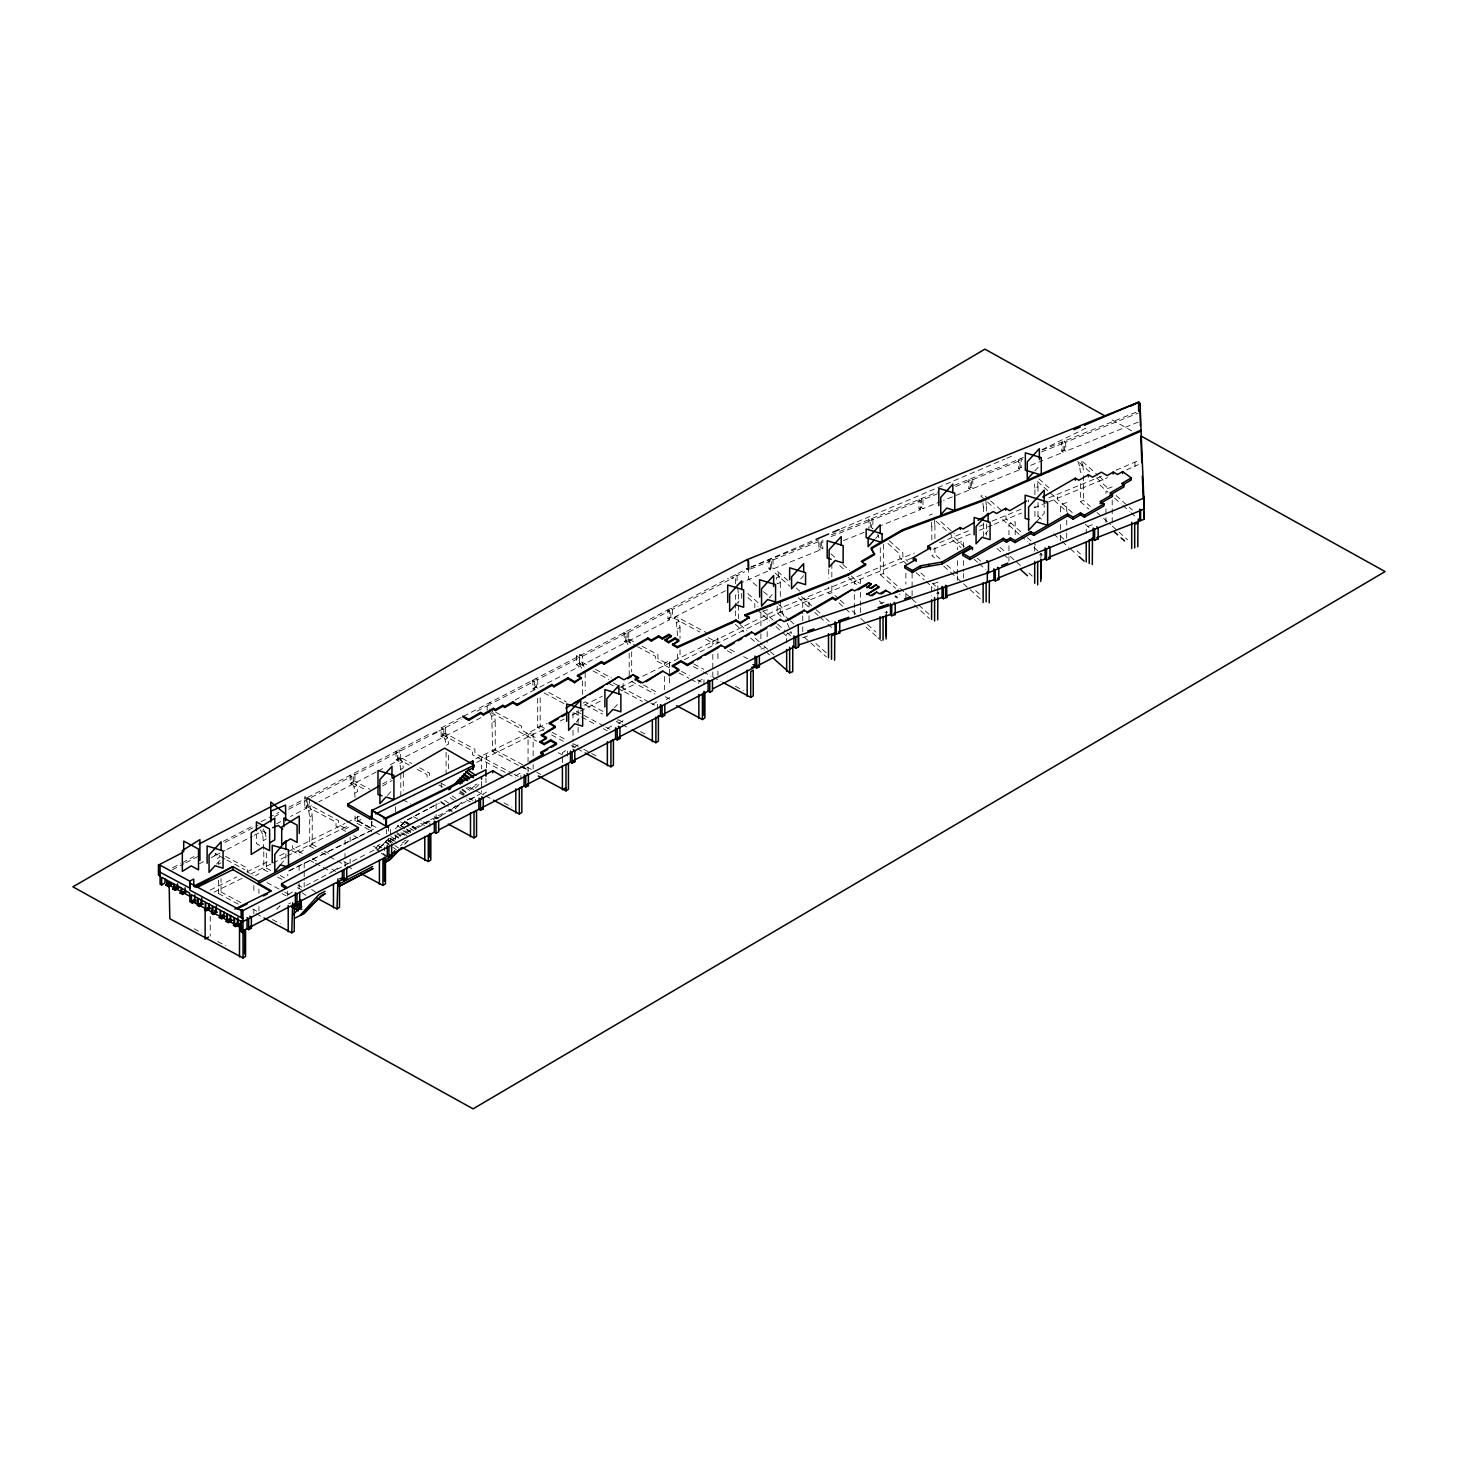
<?xml version="1.0" encoding="UTF-8"?>
<svg xmlns="http://www.w3.org/2000/svg" width="1458" height="1458" viewBox="0 0 1458 1458"><rect width="100%" height="100%" fill="white"/><g stroke="black" fill="none" stroke-linecap="round" stroke-linejoin="round"><path stroke-width="0.75" stroke-dasharray="5 3.75" d="M886.136 615.458L886.81 611.248L883.73 612.396L887.612 612.305M937.676 596.304L938.351 592.094L935.271 593.26L939.152 593.151L934.232 588.759M1040.757 558.013L1041.431 553.803L1038.351 554.951L1042.233 554.86L1029.111 543.141M280.373 864.904L285.914 858.179L285.914 853.841M216.586 864.102L221.106 859.163M387.464 795.394L391.983 790.455M576.183 722.129L579.191 718.83M614.401 707.75L617.408 704.469M735.689 604.797L741.721 598.217L741.721 591.711M769.113 597.908L772.12 594.609M800.624 578.917L803.65 575.637M875.657 538.458L878.664 535.159M1034.815 470.934L1039.354 465.995M985.116 533.938L988.141 530.639M1036.383 521.855L1044.165 513.362L1044.165 504.905M279.936 905.874L276.82 909.154L279.991 905.928M455.425 808.607L461.493 802.301L455.461 808.698M376.984 850.579L389.086 838.095M401.059 825.52L405.579 820.818L439.332 803.012M405.196 843.726L408.258 840.628M379.116 848.246L386.826 840.264M400.695 825.884L403.775 822.695M404.54 844.364L409.151 839.571M475.399 788.104L481.541 781.78M221.033 862.79L218.536 864.357L217.534 858.343L220.049 856.794L217.552 852.092M313.689 848.246L309.716 846.114L309.716 816.917L308.732 810.903L306.235 806.219L308.75 804.652L338.493 820.617L338.493 824.627L346.366 828.837M263.789 849.413L262.786 834.432L265.301 832.883L262.804 828.18M355.078 797.544L354.094 787.047L351.615 782.363L354.112 780.814L369.968 789.307M308.732 810.903L311.228 809.354L308.75 804.652M263.789 840.428L266.285 838.879M400.804 796.378L400.804 769.423L399.82 763.409L397.323 758.707L399.838 757.158L411.739 763.536M354.094 787.047L356.59 785.498L354.112 780.814M309.716 816.917L312.231 815.368L311.228 809.354M445.127 733.265L447.606 737.948L448.608 743.963L446.093 745.512L445.109 739.516L442.612 734.814L445.127 733.265L474.871 749.212L474.871 753.221L512.232 773.269M399.82 763.409L402.317 761.86L399.838 757.158M355.078 793.061L357.593 791.512L356.59 785.498M445.109 739.516L447.606 737.948M400.804 769.423L403.319 767.856L402.317 761.86M536.708 686.062L534.211 687.611L535.87 690.746M518.465 765.395L492.731 751.599L491.729 716.388L494.244 714.839L491.747 710.137M581.669 668.22L579.172 663.518L581.687 661.968L587.629 665.158M492.731 722.384L495.228 720.835L494.244 714.839M238.31 904.179L218.536 893.554L221.033 892.004L221.033 878.518M628.198 638.786L630.694 643.47L628.179 645.037L625.701 640.335L628.198 638.786L634.157 641.976M267.743 871.756L263.789 869.642L266.285 868.075L266.285 852.365M677.496 635.633L676.512 622.894L674.015 618.192L676.53 616.643L706.273 632.59M309.716 846.114L312.231 844.565L312.231 815.368M357.593 816.207L357.593 820.708L355.078 822.257L355.078 813.272M676.512 622.894L679.009 621.327L676.53 616.643M677.496 628.89L680.011 627.341L679.009 621.327M492.731 751.599L495.228 750.032L495.228 720.835M537.692 727.506L540.189 725.956L540.189 696.76L537.692 698.309L537.692 727.506L543.634 730.695M255.551 875.711L258.941 873.688M299.09 852.821L304.193 849.759M345.036 829.292L348.444 827.269M288.21 894.592L293.313 891.531M333.463 870.663L338.566 867.619M379.408 847.153L384.511 844.091L384.511 850.652M424.77 823.296L429.873 820.234L429.873 826.795M437.819 817.993L441.227 815.951M470.497 799.64L475.6 796.597L475.6 803.158M486.516 792.059L481.413 795.102L481.413 790.728M515.786 775.747L520.889 772.704L520.889 779.265M574.707 746.879L578.115 744.838M607.366 728.544L612.469 725.483M623.076 720.762L617.973 723.824L617.973 719.432M652.346 704.451L657.449 701.407L657.449 710.155M666.197 699.603L669.587 697.58M382.597 783.985L390.343 779.52M382.597 785.99L392.275 780.394M897.527 597.179L895.157 595.793L895.157 596.796L900.023 593.989M1116.081 470.205L1138.388 460.6M1126.578 469.895L1138.388 464.61M427.303 809.372L405.306 821.091L410.919 824.918M429.308 808.297L437.309 804.032M539.733 687.155L579.391 666.561L576.493 664.702L576.493 655.972L579.701 654.314L582.599 656.173L582.599 664.903L625.828 642.468L625.828 633.683L623.605 632.918L625.828 633.683M172.645 867.729L180.428 863.683M182.359 862.662L194.042 856.575M223.384 841.302L252.599 826.085M261.037 821.711L266.996 818.594M268.983 817.555L278.934 812.379M288.884 807.203L302.808 799.95M307.674 797.417L431.112 733.155M400.677 759.326L400.677 750.906L399.036 749.849L399.036 758.269L400.677 759.326L442.776 737.475L441.136 736.418L441.136 727.925L461.566 717.3M463.535 716.261L728.289 578.407M730.276 577.386L744.947 569.75M172.336 869.788L184 863.719M185.95 862.699L199.564 855.609M225.006 842.36L258.139 825.119M274.614 816.535L278.587 814.475M288.538 809.281L306.435 799.968L306.435 808.224L290.543 816.48M311.301 797.435L351.779 776.349L351.779 784.696L318.956 801.718M376.292 771.975L354.914 783.055L353.273 782.017L353.273 773.669L354.914 774.727L397.669 752.456L397.669 760.876L387.956 765.924M400.677 750.906L430.748 735.251M438.767 731.078L442.776 728.982L442.776 737.475M480.94 717.664L445.455 736.071L443.815 735.014L443.815 726.521L445.455 727.578L461.22 719.377M477.003 711.158L488.813 704.998L487.191 703.959L487.191 710.374M515.002 699.986L534.521 689.853L534.521 681.214L491.583 703.576L489.943 702.519L489.943 711.085M537.747 688.176L536.107 687.137L536.107 678.48L537.747 679.537L579.391 657.85L579.391 666.561M582.599 656.173L625.245 633.975M628.763 632.134L669.587 610.884L669.587 619.759L628.763 640.955L627.122 639.898L627.122 631.095L628.763 632.134L628.763 640.955M725.483 590.745L672.521 618.228L670.88 617.19L670.88 608.314L672.503 609.371L729.929 579.464M735.433 583.692L735.433 574.689L737.074 575.746L744.673 571.791M305.961 885.535L367.58 853.459M369.567 852.42L375.526 849.321L377.403 845.986L381.686 843.052M534.521 681.214L532.079 680.576L533.719 681.633M351.779 776.349L349.683 775.547L351.323 776.585M397.669 752.456L395.647 751.599L397.287 752.656M576.493 664.702L579.701 663.044L582.599 664.903M304.795 800.971L304.795 807.167L307.674 805.673L309.315 806.73L317.024 802.72M350.139 775.31L350.139 783.639L353.273 782.017M396.029 751.417L396.029 759.818L399.036 758.269M441.136 736.418L443.815 735.014M532.881 680.157L532.881 688.796L536.107 687.137M624.188 632.626L624.188 641.429L627.122 639.898M669.587 610.884L667.946 609.845L667.946 618.702L670.88 617.19M199.564 863.683L203.464 861.66M211.228 857.632L215.128 855.609L213.488 854.552L215.584 853.477L217.224 854.516L225.006 850.47M226.956 849.467L252.289 836.327M254.239 835.306L260.071 832.281L258.449 831.224M276.619 823.697L280.592 821.638M378.242 770.954L386.006 766.926M738.969 583.747L770.407 570.005L770.407 560.984L769.04 559.854L769.04 568.875L770.407 570.005M481.541 793.316L388.466 841.612L388.466 838.113M417.735 827.707L451.998 809.974L448.244 807.44M210.28 890.018L236.816 876.896M247.022 871.848L269.493 860.749M279.699 855.7L285.823 852.675M287.864 851.672L345.036 823.406M347.077 822.403L359.324 816.334M475.709 758.816L547.169 723.478M583.911 705.308L602.3 696.231M620.671 687.155L632.918 681.086M634.959 680.084L781.962 607.403L914.348 553.056M214.053 892.168L242.538 878.081M250.685 874.053L271.042 863.993M273.083 862.99L285.294 856.939M287.335 855.937L348.389 825.757M356.536 821.729L362.641 818.703M476.638 762.352L545.839 728.143M560.091 721.09L564.155 719.086M572.301 715.058L600.805 700.97M621.163 690.91L635.415 683.875M684.258 659.709L781.962 611.412L912.252 557.922M1042.215 449.629L1086.52 427.85M289.705 870.444L372.956 829.602L358.54 821.273M371.626 830.331L287.773 871.465L287.773 875.839M475.071 784.933L476.948 784.021M475.071 785.734L471.335 788.687M395.264 828.928L399.164 824.718L404.777 828.527M455.971 805.654L451.998 809.062M404.158 841.138L406.217 840.118M402.171 842.943L404.158 841.977M402.171 844.146L400.531 845.822M288.757 903.778L290.579 902.885M751.07 566.998L813.965 540.262M841.211 528.671L1004.708 459.161M1006.804 458.268L1013.091 455.589M939.572 542.704L971.083 529.746M979.484 526.302L983.694 524.57M992.096 521.126L1021.511 509.042M1048.831 497.834L1101.373 476.256M933.266 549.283L971.083 533.756M979.484 530.311L992.096 525.135M994.192 524.26L1021.511 513.052M1034.123 507.876L1046.735 502.7M1048.831 501.825L1107.679 477.677M750.906 567.162L818.849 539.824M831.37 534.794L837.621 532.279M839.717 531.441L937.658 492.039M954.279 485.35L1023.48 457.52M1042.105 450.03L1136.803 411.958M750.469 569.003L770.407 560.984M773.013 559.945L820.216 540.954L820.216 549.976L773.013 568.948L771.646 567.818L771.646 558.815L773.013 559.945L773.013 568.948M831.078 536.599L870.28 520.834L870.28 529.837M872.886 519.777L872.886 528.798L871.519 527.65L871.519 518.647L872.886 519.777L920.344 500.695L920.344 509.717L881.142 525.463M941.449 501.224L922.969 508.66L921.584 507.512L921.584 498.508L922.969 499.657L937.348 493.861M955.828 486.443L970.208 480.648L970.208 489.669L943.508 500.404M972.814 479.609L1019.944 460.655L1019.944 469.658L972.814 488.612L971.429 487.464L971.429 478.461L972.814 479.609L972.814 488.612M1041.541 451.98L1063.137 443.287L1063.137 452.29L1044.876 459.635M1138.188 422.127L1065.743 451.251L1064.358 450.085L1064.358 441.081L1065.743 442.23L1138.188 413.106M769.04 568.875L771.646 567.818M818.849 542.084L818.849 548.846L821.455 547.789L822.822 548.919L822.822 539.916M920.344 500.695L918.977 499.565L918.977 508.569L921.584 507.512M970.208 480.648L968.823 479.5L968.823 488.521L971.429 487.464M1019.944 460.655L1018.559 459.507L1018.559 468.51L1021.165 467.471L1022.55 468.619M1063.137 443.287L1061.752 442.138L1061.752 451.142L1064.358 450.085M843.453 540.626L864.102 532.334M1030.678 465.357L1042.853 460.455M787.903 580.576L777.715 571.481L774.635 572.648L789.908 586.262M929.256 515.184L932.336 514.036M779.556 576.493L776.476 577.641L777.205 583.783L780.303 582.617L777.715 571.481M1082.747 465.084L1083.476 471.226L1080.396 472.374L1079.649 466.25L1082.747 465.084L1080.907 460.09M737.693 587.884L738.441 594.026L735.342 595.174L735.342 608.642M931.826 539.806L931.826 526.32L934.924 525.172L934.195 519.048M983.366 511.667L983.366 507.184L986.465 506.017L985.736 499.894M1034.925 494.754L1034.925 488.029L1038.005 486.863L1037.276 480.739M777.205 606.236L777.205 612.98L780.303 611.831L788.778 619.395M838.623 598.728L831.844 592.677L828.745 593.825L828.745 587.082M880.286 547.716L880.286 574.671L883.384 573.523L910.539 597.744M940.009 558.906L934.924 554.368L931.826 555.534L936.929 560.072M1041.395 519.103L1038.005 516.077L1034.925 517.226L1034.925 505.999M1080.396 483.6L1080.396 501.57L1083.476 500.422L1090.274 506.473M763.008 611.194L767.163 609.699L767.163 622.821M1112.199 486.899L1105.966 489.141L1105.966 493.515M790.819 632.608L786.646 634.102L786.646 642.869M1092.461 524.716L1086.228 526.958L1086.228 533.519M880.049 603.557L884.222 602.063M760.912 649.138L767.163 646.896M802.775 637.747L809.026 635.506M674.015 618.192L699.804 632.025M708.242 637.656L718.065 642.923M729.875 649.247L735.78 652.419M743.635 656.647L747.571 658.743M705.745 639.205L713.6 643.434M727.378 650.815L733.265 653.968M693.862 663.973L703.758 669.277M735.415 686.262L743.343 690.509M693.334 666.579L701.262 670.826M703.23 671.901L711.139 676.148M713.126 677.205L721.036 681.451M642.085 646.222L657.941 654.733L657.941 658.743L669.751 665.067M625.701 640.335L635.615 645.657M637.602 646.714L655.444 656.3L655.444 660.292L669.204 667.673M681.542 671.409L689.415 675.619M697.288 679.847L701.207 681.943M679.045 672.958L688.887 678.225M690.837 679.282L698.71 683.51M643.561 685.06L657.412 692.477M665.322 696.724L673.25 700.97M631.15 681.305L654.915 694.044M595.557 669.422L611.431 677.934M579.172 663.518L585.132 666.707M593.06 670.972L608.934 679.483M613.399 682.982L619.304 686.153M621.272 687.21L648.792 701.972M650.76 703.029L654.697 705.143M608.934 683.492L614.82 686.645M616.789 687.702L642.358 701.426M602.974 711.431L585.168 701.863L582.653 703.43L602.446 714.037M618.812 719.924L622.766 722.038M640.572 731.588L646.514 734.777M616.297 721.473L620.27 723.605M622.238 724.662L628.179 727.852M548.609 692.441L566.469 702.009M544.126 692.933L563.954 703.558M576.293 711.285L603.831 726.048M605.799 727.105L609.736 729.219M573.796 712.834L579.701 716.006M581.669 717.063L595.429 724.444M603.302 728.672L607.221 730.768M540.189 725.956L550.085 731.26M552.072 732.317L565.923 739.753M573.851 743.999L581.76 748.246M583.747 749.303L589.67 752.492M591.656 753.549L597.598 756.738M551.543 734.941L563.426 741.302M571.336 745.567L575.29 747.681M577.277 748.738L583.218 751.927M495.72 712.269L521.49 726.102L521.49 730.094L537.237 738.532M491.237 712.762L518.993 727.651L518.993 731.661L536.69 741.156M558.323 752.747L562.259 754.861M495.228 750.032L524.916 765.96M526.903 767.017L534.813 771.264M536.799 772.339L540.754 774.453M520.433 766.452L528.361 770.699M442.612 734.814L472.374 750.779L472.374 754.77L505.798 772.704M514.2 774.326L518.137 776.421M507.767 773.761L515.64 777.989M504.012 802.884L511.94 807.131M469.859 787.466L473.814 789.58M475.782 790.637L483.71 794.883M485.678 795.959L491.619 799.13M419.667 767.801L429.581 773.123L429.581 777.114M397.323 758.707L409.224 765.104M417.17 769.35L427.085 774.672L427.085 778.681M441.373 783.456L445.31 785.552M459.088 792.933L466.943 797.161M468.911 798.219L472.848 800.333M438.876 785.005L442.813 787.12M466.414 799.768L470.351 801.882M402.791 799.677L410.7 803.923M434.448 816.662L438.421 818.795M351.615 782.363L365.484 789.799M413.361 816.589L421.216 820.799M423.184 821.856L427.121 823.97M420.688 823.424L424.624 825.52M357.593 820.708L373.43 829.201M357.064 823.314L370.915 830.75M388.739 840.3L392.694 842.432M306.235 806.219L335.996 822.166L335.996 826.176L345.819 831.443M377.822 845.713L381.759 847.827M353.693 835.671L359.597 838.842M373.357 846.223L377.294 848.319M312.231 844.565L316.186 846.679M324.095 850.925L330.037 854.115M343.888 861.55L347.842 863.665M321.598 852.493L327.54 855.664M329.508 856.739L335.449 859.91M337.436 860.985L345.346 865.232M347.332 866.289L353.273 869.478M262.294 830.805L266.249 832.919M302.389 853.422L292.548 848.137L292.548 844.146M312.212 858.689L320.086 862.917M331.877 869.241L335.814 871.355M292.019 850.743L299.874 854.971M309.716 860.238L313.652 862.352M315.621 863.409L331.349 871.848M259.688 845.348L256.389 843.581L256.389 834.905M266.285 868.075L272.227 871.264M280.136 875.511L286.078 878.7M297.961 885.061L301.915 887.193M277.64 877.06L283.581 880.249M297.432 887.685L301.387 889.799M225.48 856.356L247.295 868.057L247.295 872.066L253.2 875.219M224.969 858.981L215.055 853.659L217.534 858.343M226.938 860.038L244.798 869.606M266.96 882.6L282.688 891.038M284.656 892.096L290.561 895.267M282.159 893.663L286.096 895.759M221.033 892.004L240.825 902.611M252.69 908.99L256.663 911.104M272.482 919.597L280.41 923.843M256.134 913.729L262.076 916.918M194.096 928.819L202.024 933.065M217.843 941.558L225.771 945.805M1112.144 419.94L1131.663 430.803M895.157 596.796L897.527 598.163M522.438 766.106L527.705 770.134L522.438 767.108M371.626 824.9L377.239 828.126M358.777 821.164L373.193 829.493M375.307 832.154L380.702 835.288M667.946 618.702L669.587 619.759M624.188 641.429L625.828 642.468M576.493 655.972L579.391 657.85M532.881 688.796L534.521 689.853M441.136 727.925L442.776 728.982M396.029 759.818L397.669 760.876M350.139 783.639L351.779 784.696M304.795 807.167L306.435 808.224M467.599 787.065L471.335 789.616M465.959 787.867L469.713 790.418M462.022 789.033L465.776 791.566M462.022 789.944L467.635 793.753M460.054 790.91L465.649 794.738M460.054 792.004L465.649 795.813M452.217 795.904L455.953 798.437M450.303 797.672L454.058 800.223M444.581 800.296L450.194 804.105M440.772 801.426L448.244 806.529M440.772 802.356L446.385 806.165M448.663 809.318L452.399 811.869M412.796 826.194L418.41 830.003M404.504 821.127L410.117 824.936M411.976 826.212L415.73 828.745M404.504 822.13L410.117 825.939M411.976 827.215L415.73 829.748M400.64 821.82L408.131 826.905M409.99 828.18L413.744 830.732M404.777 827.707L399.164 824.718M406.654 828.964L412.249 832.791M406.654 829.802L412.249 833.611M397.287 825.629L402.9 829.456M404.777 830.714L410.391 834.541M402.9 830.623L410.391 835.707M402.754 832.883L408.368 836.692M400.877 832.737L404.631 835.288M396.868 832.518L402.481 836.327M396.868 833.757L400.604 836.309M394.808 834.778L398.544 837.329M394.808 835.616L398.544 838.15M390.944 836.528L394.699 839.061M391.181 838.605L396.795 842.414M389.322 838.204L396.795 843.289M387.299 839.188L391.036 841.74M387.299 840.409L392.895 844.218M394.772 845.494L398.508 848.027M385.349 841.357L389.086 843.909M385.349 842.232L390.963 846.041M392.822 847.317L396.576 849.868M375.526 848.319L381.139 852.128M383.017 853.404L388.63 857.213M381.139 853.13L386.753 856.939M311.575 889.362L317.188 893.171M302.189 892.843L305.925 895.376M1061.752 451.142L1063.137 452.29M1022.55 459.598L1021.165 458.45L1021.165 467.471M1018.559 468.51L1019.944 469.658M968.823 488.521L970.208 489.669M918.977 508.569L920.344 509.717M870.28 520.834L868.913 519.686L868.913 528.707M818.849 548.846L820.216 549.976M756.848 585.97L748.483 578.808L748.483 569.805M763.555 591.675L770.243 597.397M778.627 604.56L781.962 607.403L781.962 611.412L786.409 621.436M1082.601 461.603L1097.874 475.235M1099.569 476.748L1102.959 479.773L1102.959 483.764L1109.52 489.633M1079.503 462.751L1089.691 471.845M1096.471 477.896L1099.861 480.921L1099.861 484.931L1108.08 492.239M1116.081 495.483L1127.563 505.726M1129.203 507.202L1132.483 510.118M1114.641 498.107L1121.202 503.958M1122.842 505.416L1129.403 511.266M1131.043 512.742L1135.964 517.134M1097.054 512.542L1110.631 524.643M1112.326 526.156L1117.411 530.712M1119.106 532.225L1127.599 539.788M1080.396 501.57L1088.871 509.152M1038.825 478.771L1048.995 487.847M1037.422 481.432L1054.389 496.577L1054.389 500.568L1067.511 512.287M1072.25 512.596L1057.487 499.42L1057.487 495.41M1085.372 524.297L1090.292 528.689M1060.057 535.76L1066.855 541.811M1077.025 550.887L1080.433 553.931M1053.587 533.883L1060.367 539.934M1062.062 541.447L1068.86 547.515M1070.555 549.028L1077.334 555.079M988.98 499.42L983.877 494.882L980.797 496.03L985.881 500.586M990.675 500.932L1002.539 511.539M987.576 502.099L994.374 508.149M1020.709 531.751L1005.947 518.574L1005.947 514.565M1027.27 537.601L1035.472 544.928M1019.251 534.357L1002.849 519.722L1002.849 515.713M1020.892 535.833L1027.471 541.683M1000.042 547.333L1008.517 554.897M1010.212 556.427L1020.4 565.504M1028.892 573.067L1032.282 576.11M996.944 548.481L1002.047 553.038M1003.742 554.55L1008.827 559.088M940.829 521.6L954.407 533.719M936.036 521.253L951.309 534.867L951.309 538.877L961.15 547.661M954.407 537.729L964.248 546.513M977.37 558.214L980.651 561.148M974.272 559.362L977.553 562.296M979.211 563.754L985.772 569.622M946.807 564.975L956.977 574.051M975.639 590.709L980.742 595.247M943.709 566.123L948.812 570.661M950.507 572.174L981.052 599.438M889.289 540.754L902.866 552.874L902.866 556.865L907.787 561.257M887.886 543.433L899.768 554.022L899.768 558.031L906.329 563.881M920.909 572.976L925.83 577.368M932.391 583.218L935.671 586.152M916.171 572.666L924.372 579.974M926.012 581.45L932.573 587.301M912.234 599.256L929.202 614.401M880.286 574.671L895.558 588.303M914.239 604.961L929.511 618.593M830.951 553.858L836.054 558.396M842.833 564.446L849.613 570.497M839.753 565.595L844.838 570.151M851.308 576.019L859.527 583.346M879.21 600.915L882.491 603.831M848.228 577.168L856.429 584.494M840.318 600.24L845.421 604.778M852.201 610.847L858.981 616.898M860.694 618.411L865.779 622.949M867.474 624.461L875.966 632.043M838.933 602.919L850.816 613.508M866.088 627.14L876.258 636.217M877.953 637.729L883.056 642.285M796.378 588.139L799.768 591.164M801.408 596.632L814.548 608.351M816.188 609.809L824.39 617.135M826.03 618.593L829.31 621.527M798.328 597.798L808.169 606.583M814.73 612.433L818.011 615.349M819.651 616.825L826.212 622.675M827.852 624.133L832.773 628.526M790.473 620.908L793.881 623.933M815.933 643.616L826.121 652.71M777.205 612.98L782.308 617.518M804.36 637.201L826.413 656.884M747.735 593.479L757.905 602.555L757.905 606.564M748.045 597.652L754.825 603.721L754.825 607.713M762.844 610.957L775.966 622.675M777.606 624.133L785.807 631.46M787.448 632.918L790.728 635.852M756.465 609.189L769.587 620.889M776.148 626.758L781.069 631.15M782.709 632.608L787.63 637M740.135 624.735L746.915 630.785M755.408 638.367L762.188 644.418M763.883 645.93L774.07 655.006M735.342 624.37L743.835 631.934M750.615 638.003L755.718 642.541M757.413 644.053L764.192 650.104M765.887 651.617L770.99 656.173M581.687 661.968L584.166 666.671M489.25 711.686L491.729 716.388M260.308 829.73L262.786 834.432M787.302 623.441L791.73 633.465M1077.808 461.238L1079.649 466.25M877.716 534.339L878.937 537.674M265.301 832.883L265.957 836.874M1034.433 483.928L1034.925 488.029M982.892 503.083L983.366 507.184M931.352 522.237L931.826 526.32M672.503 609.371L672.521 618.228M1134.98 462.441L1134.98 466.451M1112.199 500.039L1112.199 524.115M1105.966 508.842L1105.966 515.403M1105.966 517.59L1105.966 526.338M1083.476 475.709L1083.476 500.422M1066.727 511.302L1066.727 502.554L1060.495 504.778L1060.495 515.731M1066.727 520.05L1066.727 531.004M1066.727 533.191L1066.727 539.752M1065.743 442.23L1065.743 451.251M1060.495 524.479L1060.495 533.245M1060.495 535.432L1060.495 541.993M1038.005 486.863L1038.005 491.364M1038.005 502.591L1038.005 516.077M1034.688 546.112L1034.688 554.86M1028.437 499.894L1028.437 501.898M1015.187 534.831L1015.187 521.691L1008.954 523.932L1008.954 534.886M1008.954 545.821L1008.954 554.587M1008.954 556.774L1008.954 561.148M986.465 506.017L986.465 512.76M986.465 523.987L986.465 535.214M983.366 522.893L983.366 536.38M963.647 547.406L963.647 540.845L957.414 543.087L957.414 549.648M963.647 560.546L963.647 571.481M963.647 573.687L963.647 578.061M957.414 560.601L957.414 573.723M957.414 575.91L957.414 580.302M937.84 590.927L937.84 582.161L931.589 584.403L931.589 595.356M934.924 525.172L934.924 538.658M934.924 547.643L934.924 554.368M922.969 499.657L922.969 508.66M912.107 573.122L912.107 588.449M912.107 590.636L912.107 597.197M905.874 573.176L905.874 584.129M905.874 592.877L905.874 599.438M883.384 544.326L883.384 573.523M860.566 583.528L860.566 579.154L854.315 581.396L854.315 585.77M860.566 592.276L860.566 605.416M860.566 607.603L860.566 614.164M854.315 594.518L854.315 607.658M854.315 609.845L854.315 618.593M831.844 563.481L831.844 576.949M831.844 585.934L831.844 592.677M828.745 569.112L828.745 578.097M821.455 541.027L821.455 547.789M809.026 607.057L809.026 598.29L802.775 600.532L802.775 613.672M809.026 615.805L809.026 622.384M802.775 615.859L802.775 624.607M802.775 626.812L802.775 635.56M780.303 582.617L780.303 598.345M780.303 600.587L780.303 611.831M767.163 631.587L767.163 642.522M760.912 611.941L760.912 631.624M760.912 633.811L760.912 644.764M738.441 594.026L738.441 603.011M738.441 605.252L738.441 618.721M737.074 575.746L737.074 584.731M735.342 610.902L735.342 617.627M717.919 642.595L717.919 638.221L712.816 641.283L712.816 645.657M717.919 653.548L717.919 662.296M717.919 671.044L717.919 675.437M712.816 654.405L712.816 678.48M703.959 684.786L703.959 678.207L698.856 681.269L698.856 687.83M680.011 627.341L680.011 638.568M680.011 649.794L680.011 656.537L677.496 658.087L677.496 651.361M669.587 666.926L669.587 660.365L664.502 663.426L664.502 667.8M669.587 669.113L669.587 675.692M669.587 677.879L669.587 686.627M664.502 676.548L664.502 689.689M631.679 651.726L631.679 671.938M629.182 653.275L629.182 677.988M623.076 683.547L623.076 690.126M585.168 672.667L585.168 690.636M582.653 680.959L582.653 694.445M579.701 654.314L579.701 663.044M578.115 709.827L578.115 725.155M578.115 727.342L578.115 733.903M573.012 712.889L573.012 721.637M573.012 730.385L573.012 741.338M573.012 743.525L573.012 747.899M567.508 756.137L567.508 749.576L562.405 752.62L562.405 763.573M537.747 679.537L537.747 686.025M533.136 755.791L533.136 731.716L528.051 734.777L528.051 765.414M533.136 764.557L533.136 768.931M528.051 767.601L528.051 771.993M486.516 767.983L486.516 754.843L481.413 757.905L481.413 768.84M485.933 778.317L485.988 782.673M481.413 781.98L481.413 788.541M448.608 755.189L448.608 768.676M446.093 752.255L446.093 774.727M445.455 727.578L445.455 736.071M441.227 783.11L441.227 787.502M436.124 803.686L436.124 812.434M436.124 814.621L436.124 819.013M403.319 772.357L403.319 790.327M395.501 806.766L395.501 813.327M395.501 835.215L395.501 839.589M390.398 829.511L390.398 836.09M390.398 838.277L390.398 842.651M388.466 827.597L388.466 831.115M386.406 829.566L386.406 833.958M371.936 821.2L371.699 830.076M371.626 821.383L371.626 831.898M354.914 774.727L354.914 783.055M350.139 837.184L350.139 841.558M350.139 859.072L350.139 863.446M345.036 840.245L345.036 844.619M345.036 853.367L345.036 859.947M345.036 862.134L345.036 866.508M309.315 798.474L309.315 806.73M307.674 801.554L307.674 805.673M304.193 862.899L304.193 880.413M304.193 882.6L304.193 886.974M299.09 865.943L299.09 870.335M299.09 883.457L299.09 890.036M287.7 891.111L287.7 897.691M263.789 851.672L263.789 869.642M258.941 888.997L258.941 893.371M258.941 906.511L258.941 910.885M253.838 885.498L253.838 894.246M253.838 909.573L253.838 913.947M218.536 880.085L218.536 893.554M210.244 916.335L210.244 936.036"/><path stroke-width="1.5" d="M1138.443 518.993L1137.787 523.203L1134.688 524.37L1134.688 547.898M264.044 917.975L291.764 932.828L292.657 902.848M317.224 898.292L337.017 908.917L337.91 878.937M874.144 540.098L868.111 546.695L868.111 538.02L880.176 524.844L880.176 533.519M1033.303 472.574L1027.27 479.172L1027.27 461.822L1039.354 448.645L1039.354 459.489M293.076 914.695L300.931 906.53L300.931 899.969L300.858 906.493M399.237 850.032L390.197 859.436L384.238 862.498M401.46 847.554L389.122 860.329L385.131 862.407M225.152 916.353L221.816 918.412L220.65 917.793L224.003 915.715L225.152 916.353L221.816 918.923L219.01 917.428L223.548 915.405L222.345 914.767M201.678 903.195L202.808 903.796L199.473 905.874L198.343 905.272L201.678 903.195L201.678 898.055M239.148 924.026L235.813 926.103L234.538 925.411L237.873 923.351L239.148 924.026L235.813 926.668L233.298 925.32L237.417 923.224L237.417 919.36M193.75 886.118L193.75 879.119L189.722 881.088L160.052 865.177L160.107 884.168L161.674 884.988L165.009 882.928L165.009 879.083M165.884 884.842L169.219 882.764L170.422 883.402L167.087 885.48L165.884 884.842L168.49 886.664L171.825 884.168L170.714 883.566L167.378 885.644L168.49 886.245L171.825 884.168M165.884 885.261L169.219 883.184L171.825 884.587M178.714 887.904L175.379 889.963L174.176 889.325L177.512 887.248L178.714 887.904L175.379 890.346L172.664 888.888L175.999 886.81M172.664 888.888L177.129 886.956M185.13 891.184L186.095 891.695L181.794 893.244L185.13 891.184L185.13 887.831M174.176 889.325L174.176 884.113L181.084 887.74L181.084 892.97L179.735 892.879L182.76 894.501L186.095 891.695M269.73 842.943L274.778 839.808L274.778 818.12L251.232 832.755L251.232 854.443L263.005 847.116L269.621 850.67L269.621 828.982L256.389 821.893L256.389 830.568M194.789 899.367L195.737 899.878L191.454 901.445L194.789 899.367L194.789 894.902M181.794 893.244L181.794 888.25L189.868 893.353L189.868 901.737L192.401 903.103L195.737 901.026M202.808 903.796L199.473 906.475L197.103 905.199L201.222 903.031L201.222 899.55M209.059 907.623L210.025 908.152L205.724 909.701L209.059 907.623L209.059 903.96M208.603 903.741L208.603 907.441L204.466 909.573L206.69 910.776L210.025 908.152M216.276 911.578L212.941 913.656L216.276 911.578L216.276 906.019M205.724 909.701L205.724 902.374L212.285 905.892L211.392 913.291L213.579 914.458L216.914 911.924M230.182 915.442L230.182 919.251L225.68 921.201L228.523 922.732L231.877 920.162L230.747 919.561L227.412 921.584L228.523 922.185L231.877 920.162M249.19 927.233L251.705 925.684M243.049 932.318L245.564 930.769L245.564 956.43L243.049 957.979L169.821 918.704L169.164 885.498M297.888 902.101L300.403 900.534M291.764 907.168L294.261 905.618L294.261 931.279L291.764 932.828M337.017 883.256L339.514 881.689L339.514 907.368L337.017 908.917M382.944 885.389L385.459 883.84L385.459 858.179L382.944 859.728L382.944 885.389L361.183 873.725M428.306 861.532L430.821 859.983L430.821 834.322L428.306 835.871L428.306 861.532L402.59 847.736M474.032 837.894L476.547 836.345L476.547 810.666L474.032 812.234L474.032 837.894L448.317 824.098M519.321 814.001L521.836 812.452L521.836 786.773L519.321 788.341L519.321 814.001L493.606 800.205M751.635 667.381L759.363 665.085M565.959 790.874L568.456 789.325L568.456 763.646L565.959 765.213L565.959 790.874L538.257 776.002M610.92 766.799L613.417 765.231L613.417 739.571L610.92 741.12L610.92 766.799L585.187 752.984M632.134 729.966L655.881 742.705L658.396 741.156L658.396 715.477M702.41 719.523L704.907 717.956L704.907 692.295L702.41 693.862L702.41 719.523L676.676 705.708M750.724 697.38L753.239 695.812L753.239 670.151L750.724 671.701L750.724 697.38L723.022 682.508M208.549 937.057L205.141 939.098L205.141 908.443M565.813 787.794L562.405 789.835L562.405 765.76M462.879 715.969L468.692 719.341L480.648 712.433L483.455 714.056L493.387 708.333L495.483 709.536L502.81 705.308L504.832 706.474L512.815 701.863L517.226 704.396L551.762 684.476L554.058 685.807L567.927 677.788L574.652 681.67L581.414 677.77L574.652 682.672L567.927 678.79L554.058 686.809L551.762 685.479L517.226 705.399L512.815 702.865L504.832 707.476L502.81 706.31L495.483 710.538L493.387 709.317L483.455 715.058L480.648 713.436L468.692 720.343L462.879 716.971M748.483 568.802L746.879 568.766L748.483 568.802L748.282 560.473M503.32 776.877L492.804 770.808L388.466 825.611L388.466 827.597L371.626 817.883L369.858 818.922L347.715 806.128L347.715 804.123L378.716 786.226M392.275 778.39L444.617 748.173L474.05 765.177L474.05 767.181L465.995 771.61L473.467 777.825M581.414 678.772L577.441 675.473L601.48 661.586L604.232 663.171L647.826 638.003L651.361 640.062L658.615 635.87L662.424 638.057L668.839 634.339L671.373 635.797L666.543 639.588M577.441 676.476L601.48 662.588L604.232 664.174L647.826 639.005L651.361 641.064L658.615 636.873L662.424 639.06L668.839 635.342L671.373 636.8M664.939 639.515L668.693 641.684L675.127 637.966L678.881 640.135L672.466 644.855L678.881 641.137L675.127 638.969L668.693 642.686L664.939 640.518L671.373 635.797M347.715 804.123L369.858 816.917L371.626 815.879M637.839 677.296L635.324 679.756L637.839 677.296L633.082 674.544L623.969 679.793L618.556 676.658L565.904 708.059M573.705 703.558L585.405 696.796M589.305 694.555L602.956 686.663M606.856 684.422L618.556 676.658M375.654 813.91L474.05 765.177M549.283 722.913L555.316 726.394L541.337 735.47L555.316 727.396L549.283 722.913L567.654 712.306M549.283 723.915L558.469 718.612M562.132 716.498L565.813 714.365M627.614 678.681L631.259 676.585M672.466 643.853L677.332 646.659L735.944 620.051L740.245 622.53L749.23 617.335L740.245 623.532L735.944 621.035L677.332 647.662L672.466 644.855M1138.862 410.117L1140.247 411.284L1141.067 430.074L981.179 500.513L902.666 529.673L871.137 547.88L874.618 554.605L863.172 561.221M1141.067 430.074L1141.067 431.076L981.179 501.497L902.666 530.676L871.137 548.882L873.451 552.71M551.306 747.316L556.591 744.273L550.687 740.864L544.162 744.637L540.007 742.25L546.55 737.475L541.337 734.467M669.331 674.945L669.331 675.947L678.918 670.425L672.338 665.632L678.918 669.422L669.331 674.945L662.77 671.154L642.468 682.873L635.324 678.754M672.338 665.632L680.868 660.711L687.429 664.502L720.945 645.147L724.845 647.407L751.508 632.025L754.971 634.011L780.285 619.395L784.185 621.655L804.069 610.191L807.24 612.014L832.591 597.379L835.525 599.074L852.128 589.469L854.588 590.891L868.822 582.671L871.319 584.111L867.091 587.556L871.319 584.111M540.007 742.25L546.55 738.459L541.337 735.47M646.167 681.743L662.77 671.154M672.338 666.634L680.868 661.713L687.429 665.504L693.352 662.096M540.007 741.247L544.162 743.635L550.687 739.862L556.591 743.27L540.736 752.419L543.433 754.989M874.618 553.603L861.259 561.33L865.815 564.957L848.192 575.126L744.947 615.859L744.947 614.857L848.192 574.124L865.815 563.954M697.288 659.818L701.243 657.54M705.18 655.262L718.976 647.297M540.736 753.421L547.771 749.357M734.376 642.905L724.845 648.409L724.845 647.407M738.185 640.718L741.994 638.513M745.803 636.308L749.594 634.121M529.764 761.878L543.433 753.986L540.736 752.419M766.653 628.27L754.971 635.014L754.971 634.011M770.553 626.029L776.403 622.657M787.812 620.561L802.264 612.232M852.128 589.469L835.525 600.076L832.591 598.381L807.24 613.016L807.24 612.014M927.817 548.263L927.817 546.258L960.33 527.504L962.991 529.035L974.345 522.493M913.237 559.781L913.237 557.776L930.496 547.807L930.496 549.812M978.136 520.306L993.263 511.576L996.616 513.508L1005.619 508.313L1009.72 510.701L1026.56 500.969M858.142 589.834L867.036 584.713M972.504 549.684L972.504 547.679L969.625 546.003L969.625 548.008L941.923 564.009L920.527 567.782L912.471 572.429L904.78 568L904.78 565.996L916.116 559.435L916.116 561.439M879.01 586.481L866.836 594.5L879.01 587.483L876.076 584.786L870.043 588.267L867.091 586.553M871.556 588.394L876.076 584.786M904.78 565.996L912.471 570.424L920.527 565.777L941.923 562.004L969.625 546.003M890.346 593.023L885.68 590.326L879.648 593.807L876.695 592.112L870.554 595.648L866.836 593.497M1042.743 497.05L1075.384 478.206L1078.92 480.247L1088.397 474.779L1092.589 477.203L1101.282 472.173L1107.169 475.581L1113.274 472.064L1117.539 474.524L1122.624 471.572L1131.299 477.932L1131.299 479.937L1123.553 484.402M872.084 595.757L876.695 592.112M881.161 593.953L884.186 592.203M893.517 592.987L898.401 590.162L898.401 591.164M1100.025 503.611L1112.454 496.449L1112.454 494.444L1100.025 501.625L1103.961 503.885L1103.961 505.89L1084.46 517.153L1080.524 514.874L1073.124 519.157L1067.493 515.895L1033.722 535.396L1030.606 533.61L1015.06 542.576L1010.43 539.916L1006.53 542.176L1003.286 540.298L969.935 559.544L962.681 555.352L962.681 553.347L972.504 547.679M962.681 553.347L969.935 557.539L1003.286 538.294L1006.53 540.171L1010.43 537.911L1015.06 540.59L1030.606 531.605L1033.722 533.391L1067.493 513.89L1073.124 517.153L1080.524 512.87L1084.46 515.148L1103.961 503.885M1131.299 477.932L1121.621 483.509L1124.009 484.894L1124.009 486.899L1109.957 495.009M1124.009 484.894L1109.957 493.004L1112.454 494.444M195.044 887.248L232.916 866.635L258.54 881.434L358.358 827.634L358.358 829.62L258.54 883.42L271.498 890.911L234.793 909.063M285.258 888.305L281.576 885.735L281.576 883.73L388.466 825.611M325.243 893.736C322.838 893.79 293.404 922.75 301.842 913.51L319.047 894.447L325.006 891.33M338.949 886.409L372.483 868.786M432.753 734.194L436.762 732.116M338.93 884.095L372.719 866.508M384.657 860.293L388.63 858.215L390.489 854.88M325.189 893.626L321.179 895.722L304.339 913.492L294.862 918.103M339.167 886.355L373.139 868.658M160.107 876.149L158.466 875.092L158.466 865.086L182.742 852.493M198.908 844.109L746.842 559.744L748.483 560.801L748.483 569.805M731.916 578.443L733.338 577.696M1144.056 504.377L1144.056 496.358L1144.129 498.053L988.506 561.676L798.255 624.68L242.957 910.576L241.263 909.664L241.427 917.592M1144.129 498.053L1144.129 509.061L988.506 572.684L798.255 635.688L242.957 921.584L241.335 920.527L241.335 931.553L242.957 932.61L240.534 931.298L240.534 921.037L234.538 917.829L234.538 925.411M795.795 637.237L798.51 635.834L798.51 646.842L795.795 648.245L793.917 647.024L793.917 636.016L795.795 637.237L795.795 648.245M241.335 931.553L247.022 928.618L248.662 929.657L251.377 928.272L251.377 917.264L249.737 916.207M299.692 892.387L299.692 903.395L296.976 904.78L295.354 903.723L249.737 927.215L251.377 928.272M300.075 901.299L342.375 879.52L344.015 880.577L346.731 879.174L346.731 868.166M347.095 877.078L387.299 856.393L388.94 857.45L391.637 856.046L391.637 845.039M392.02 853.951L434.338 832.172L435.978 833.229L438.676 831.825L438.676 820.818M439.04 829.748L478.88 809.226L480.52 810.284L483.218 808.898L483.218 797.89L481.596 796.833M526.775 773.56L528.397 774.617L528.397 785.643L525.682 787.028L524.06 785.971L481.596 807.841L483.218 808.898M573.176 749.667L574.816 750.724L574.816 761.732L572.101 763.135L570.479 762.078L526.775 784.586L528.397 785.643M618.283 726.449L619.923 727.506L619.923 738.513L617.208 739.917L615.568 738.86L573.176 760.675L574.816 761.732M664.812 704.396L664.812 715.404L662.096 716.789L660.474 715.732L618.283 737.456L619.923 738.513M663.19 714.347L708.114 691.201L709.754 692.258L712.47 690.873L712.47 679.847M712.834 688.777L755.044 667.053L756.666 668.11L759.381 666.707L759.381 655.699M759.764 664.611L793.917 647.024M193.768 886.154L232.916 866.635L232.916 869.624L269.657 890.838M197.03 887.448L232.916 869.624M236.834 909.063L247.04 904.015M263.351 895.941L267.415 893.936M1130.807 406.071L1138.862 402.116L1140.32 404.978L1138.607 403.538L1138.607 410.555L1140.32 411.976M472.829 769.569L472.829 760.985L371.571 810.557L371.626 819.378M469.458 778.936L463.844 775.127L465.995 772.74M467.599 780.65L461.986 776.841L463.844 775.127M463.662 781.506L459.926 778.973L461.986 776.841M461.986 783.256L458.249 780.704L459.926 778.973M450.577 787.885L458.249 780.704M383.727 818.959L458.359 782.363M371.699 810.356L386.115 818.685L485.988 769.788L485.988 776.221M448.754 789.78L450.577 788.887M816.061 539.369L828.636 534.011M832.828 532.243L839.115 529.564M1073.89 429.746L1080.178 427.066M1084.369 425.299L1138.862 402.116L746.879 559.763L748.173 560.546M272.682 827.725L278.205 825.465L282.688 829.11M1001.573 565.649L1007.788 563.098M943.271 598.673L943.271 587.665L942.068 586.462L942.068 597.47L943.271 598.673L946.752 597.507L946.752 586.499L945.568 585.296L945.568 596.322L993.919 579.792L995.304 580.922L998.803 579.482L998.803 568.474L997.436 567.344M1048.63 546.422L1049.997 547.534L1049.997 558.542L1046.498 559.981L1045.113 558.87L997.436 578.352L998.803 579.482M1096.762 526.739L1098.129 527.869L1098.129 538.877L1094.63 540.317L1093.245 539.187L1048.63 557.43L1049.997 558.542M1144.129 509.061L1144.056 507.402L1144.093 519.248L1096.762 537.747L1098.129 538.877M834.596 634.613L831.516 635.761L831.516 659.289M1092.297 538.859L1089.217 540.007L1089.217 563.535M772.685 657.686L789.653 672.831L792.733 671.664L792.733 646.003M807.623 630.986L813.947 628.89M848.939 617.299L838.532 620.744L839.735 621.946L839.735 632.954L836.236 634.121L835.051 632.918L835.051 621.91L836.236 623.113L836.236 634.121M878.044 607.658L888.451 604.213M904.452 598.91L910.721 596.832M799.184 644.782L835.051 632.918M894.009 602.373L895.212 603.576L895.212 614.583L891.713 615.75L890.528 614.547L838.532 631.751L839.735 632.954M942.068 597.47L894.009 613.381L895.212 614.583M339.659 878.682L343.14 878.172M1028.892 519.558L1025.138 518.41L1025.138 495.155L1047.628 502.044L1047.628 525.281L1036.383 521.855L1028.601 530.347L1028.601 507.092L1044.165 490.107L1044.165 502.791M831.188 559.307L827.196 558.086L827.196 540.736L843.143 545.62L843.143 562.97L835.179 560.528L829.128 567.126L829.128 549.757L841.211 536.599L841.211 545.274M381.96 795.813L377.987 794.592L377.987 770.48L393.933 775.346L393.933 799.476L385.951 797.034L379.918 803.613L379.918 779.501L391.983 766.325L391.983 777.296M752.929 664.52L756.866 666.634M189.868 883.092L241.572 910.758L241.499 917.811M160.052 872.194L189.868 888.104L189.722 881.088L189.868 890.109L242.957 918.595M170.641 885.935L189.449 896.032M200.439 903.122L202.808 904.397M208.603 907.441L210.025 908.699M214.727 910.758L215.62 911.232L215.62 907.532M214.727 911.214L216.914 912.398M229.015 919.123L231.877 920.654M236.633 923.242L239.148 924.591M193.695 899.841L193.695 902.229L241.882 928.163M1141.14 436.088L1385.1 571.572L473.085 1108.864L72.9 886.81C259.907 778.991 444.599 667.308 630.822 558.159L984.915 349.136L1104.891 415.876M986.72 560.637L988.506 561.676L988.506 572.684M927.817 546.258L930.496 547.807M913.237 557.776L916.116 559.435M744.947 614.857L749.23 617.335M746.368 616.679L749.23 618.338M634.667 676.457L637.839 678.28M637.11 680.777L640.682 682.836M577.441 675.473L581.414 677.77M358.358 827.634L306.927 797.927L306.927 799.932M158.466 865.086L160.107 866.143M158.466 871.1L160.107 872.157M798.51 646.842L798.255 624.68M757.759 665.65L759.381 666.707M524.06 774.963L525.682 776.02L525.682 787.028M478.88 798.219L480.502 799.276L480.52 810.284M390.015 854.989L391.637 856.046M345.09 878.117L346.731 879.174M241.427 909.592L242.957 910.576L243.049 957.979M247.022 917.611L248.662 918.668L248.662 929.657M472.829 760.985L472.775 769.514M475.928 775.492L468.437 770.407L468.437 768.402M465.995 771.61L473.467 776.695M463.844 773.797L469.458 777.606M461.986 776.039L467.599 779.848M459.926 777.843L463.662 780.394M458.249 779.793L461.986 782.326M456.609 781.506L460.345 784.058M297.942 903.632L301.678 906.165M296.065 903.395L301.678 907.222M294.316 904.252L301.806 909.336M294.316 905.418L299.929 909.245M294.352 907.587L298.106 910.138M294.352 908.425L298.106 910.977M281.576 883.73L287.098 887.594M1144.093 519.248L1143.783 511.74M285.659 814.202L270.751 802.028L270.751 819.396M1138.862 411.12L1140.247 412.286M1114.331 531.86L1117.721 534.886M1121.111 537.911L1124.519 540.936M1079.029 556.591L1084.132 561.13M1020.709 569.677L1027.489 575.746M945.568 596.322L946.752 597.507M1141.067 431.076L1144.129 506.054M1140.429 425.7L1140.247 403.265M1140.885 436.707L1141.778 462.751M1142.325 476.11L1143.236 498.381M756.666 657.102L756.666 668.11M755.044 656.045L755.044 667.053M709.754 692.258L709.754 681.25L708.114 680.193L708.114 691.201M662.096 716.789L662.096 705.781L660.474 704.724L660.474 715.732M617.208 739.917L617.208 728.909L615.568 727.852L615.568 738.86M572.101 752.128L572.101 763.135M570.461 751.07L570.479 762.078M524.06 777.169L524.06 785.971M478.88 800.424L478.88 809.226M435.978 833.229L435.96 822.221L434.338 821.164L434.338 832.172M388.922 846.442L388.94 857.45M387.299 845.385L387.299 856.393M344.015 869.569L344.015 880.577M342.375 870.718L342.375 879.52M296.976 904.78L296.976 893.772L295.354 892.715L295.354 903.723M247.022 919.798L247.022 928.618M1140.575 509.662L1140.575 520.67M1139.883 509.097L1139.883 520.123M1137.933 522.201L1137.787 546.732M1131.7 522.256L1131.7 548.518M1122.624 471.572L1122.624 473.577M1113.274 472.064L1113.274 474.05M1105.31 445.966L1105.31 446.968M1094.63 540.317L1094.63 529.29L1093.245 528.179L1093.245 539.187M1092.461 537.856L1092.297 564.519M1088.397 474.779L1088.397 476.784M1086.228 542.285L1086.228 561.986M1084.46 515.148L1084.46 517.153M1080.524 512.87L1080.524 514.874M1075.384 478.206L1075.384 480.211M1073.124 517.153L1073.124 519.157M1067.493 513.89L1067.493 515.895M1049.013 470.697L1049.013 471.699M1046.498 548.973L1046.498 559.981M1045.113 547.844L1045.113 558.87M1040.921 559.198L1040.921 578.881M1040.757 560.145L1040.757 581.542M1037.677 561.294L1037.677 584.822M1034.688 561.421L1034.688 583.309M1033.722 533.391L1033.722 535.396M1030.606 531.605L1030.606 533.61M1015.06 540.59L1015.06 542.576M1010.43 537.911L1010.43 539.916M1006.53 540.171L1006.53 542.176M1005.619 508.313L1005.619 510.318M1003.286 538.294L1003.286 540.298M995.304 569.896L995.304 580.922M993.919 568.784L993.919 579.792M989.381 580.521L989.217 602.828M988.141 521.964L988.141 513.289L976.058 526.466L976.058 543.816L982.109 537.237L990.073 539.66L990.073 522.31L974.126 517.444L974.126 534.794M987.321 571.481L987.321 582.489M986.137 582.599L986.137 601.844M983.129 582.763L983.129 602.464M981.179 500.513L981.179 501.497M969.935 557.539L969.935 559.544M960.33 527.504L960.33 529.491M952.839 492.822L952.839 484.147L940.756 497.324L940.756 514.674L946.807 508.077L954.771 510.519L954.771 493.169L938.824 488.302L938.824 505.653M946.224 513.489L946.224 514.492M941.923 562.004L941.923 564.009M937.84 597.488L937.676 619.832M934.596 597.47L934.596 620.98M931.589 599.73L931.589 619.431M928.637 564.355L928.637 566.342M920.527 565.777L920.527 567.782M912.471 570.424L912.471 572.429M902.666 529.673L902.666 530.676M891.713 604.724L891.713 615.75M890.528 603.539L890.528 614.547M886.3 614.456L886.3 636.344M886.136 615.458L886.136 638.987M885.68 590.326L885.68 591.328M883.056 616.606L883.056 640.135M880.049 616.698L880.049 638.586M868.822 582.671L868.822 583.674M848.192 574.124L848.192 575.126M835.525 599.074L835.525 600.076M834.76 633.61L834.596 660.274M832.591 597.379L832.591 598.381M828.509 633.647L828.509 657.722M804.069 610.191L804.069 611.175M803.65 571.645L803.65 563.663L791.566 576.821L791.566 588.795L797.617 582.216L805.581 584.658L805.581 572.684L789.635 567.8L789.635 579.774M800.661 592.877L800.661 593.88M789.653 647.152L789.653 672.831M786.646 649.43L786.646 671.318M780.285 619.395L780.285 620.397M773.633 586.444L773.633 575.6L761.55 588.777L761.55 606.127L767.601 599.548L775.565 601.99L775.565 584.622L759.618 579.755L759.618 597.106M770.498 604.778L770.498 605.763M751.508 632.025L751.508 633.027M747.189 670.079L747.189 696.341M741.721 589.542L741.721 580.867L729.656 594.044L729.656 611.394L735.689 604.797L743.653 607.239L743.653 589.889L727.706 585.004L727.706 602.373M740.245 622.53L740.245 623.532M735.944 620.051L735.944 621.035M731.679 622.511L731.679 623.495M720.945 645.147L720.945 646.149M703.959 691.347L703.959 715.422M698.856 694.409L698.856 718.484M687.429 664.502L687.429 665.504M677.332 646.659L677.332 647.662M675.127 637.966L675.127 638.969M668.839 634.339L668.839 635.342M668.693 641.684L668.693 642.686M662.424 638.057L662.424 639.06M658.615 635.87L658.615 636.873M655.881 717.044L655.881 742.705M652.346 719.778L652.346 741.666M651.361 640.062L651.361 641.064M647.826 638.003L647.826 639.005M633.082 674.544L633.082 675.528M618.921 694.136L618.921 685.46L606.856 698.637L606.856 715.987L612.889 709.408L620.871 711.832L620.871 694.482L604.906 689.616L604.906 706.966M607.366 741.666L607.366 765.76M604.232 663.171L604.232 664.174M601.48 661.586L601.48 662.588M580.703 708.515L580.703 699.84L568.638 713.017L568.638 730.367L574.671 723.769L582.653 726.212L582.653 708.861L566.688 703.977L566.688 721.346M574.652 681.67L574.652 682.672M567.927 677.788L567.927 678.79M554.058 685.807L554.058 686.809M551.762 684.476L551.762 685.479M550.687 739.862L550.687 740.864M544.162 743.635L544.162 744.637M517.226 704.396L517.226 705.399M516.715 704.105L516.715 705.107M515.786 788.887L515.786 812.963M512.815 701.863L512.815 702.865M504.832 706.474L504.832 707.476M502.81 705.308L502.81 706.31M495.483 709.536L495.483 710.538M493.387 708.333L493.387 709.317M492.804 770.808L492.804 772.813M483.455 714.056L483.455 715.058M481.541 777.314L481.541 779.301M480.648 712.433L480.648 713.436M470.497 812.78L470.497 836.856M468.692 719.341L468.692 720.343M465.795 717.664L465.795 718.666M429.873 833.375L429.873 857.45M424.77 836.418L424.77 860.493M394.772 850.743L392.402 853.951M386.406 827.379L386.352 818.576L371.936 810.229L371.699 819.123M386.115 818.685L386.115 827.451M384.511 857.231L384.511 881.306M379.408 860.275L379.408 884.35M369.858 816.917L369.858 818.922M333.463 883.803L333.463 907.878M305.032 796.906L305.032 798.911M299.273 833.429L299.273 816.079L281.704 826.996L281.704 844.346L290.488 838.897L297.104 842.432L297.104 825.082L283.873 817.993L283.873 826.668M288.21 905.527L288.21 931.79M285.914 849.504L285.914 840.829L274.815 854.279L274.815 871.629L280.373 864.904L288.52 867.145L288.52 849.795L272.227 845.312L272.227 862.662M285.659 820.708L285.568 805.108L270.842 811.122L270.842 821.966M258.54 881.434L258.54 884.423M244.616 929.803L244.616 953.878M239.513 924.117L239.513 956.94M237.873 917.647L237.873 923.351M234.082 925.283L234.082 917.574L227.412 914.002L227.412 921.584M230.747 915.752L230.747 919.561M226.847 921.292L226.847 913.692L220.65 910.375L220.65 917.793M224.003 912.015L224.003 915.715M221.106 850.488L221.106 841.813L209.041 854.989L209.041 872.34L215.073 865.742L223.056 868.184L223.056 850.834L207.109 845.95L207.109 863.318M220.213 917.519L220.213 910.138L212.941 906.238L212.941 913.656M205.268 909.373L205.268 902.119L198.343 898.401L198.343 905.272M199.91 860.439L199.91 839.626L182.341 850.543L182.341 871.374L191.126 865.906L198.525 869.879L198.525 849.048L183.708 841.102L183.708 851.527M197.887 905.09L197.887 898.164L191.454 894.738L191.454 901.445M195.737 899.878L195.737 903.413M192.401 901.955L192.401 903.103M177.512 883.785L177.512 887.248M173.775 889.034L173.775 883.821L167.378 880.504L167.378 885.644M167.087 885.48L167.087 880.231L161.674 877.315L161.674 884.988M1041.285 457.666L1025.339 452.8L1025.339 470.15L1041.285 475.016L1041.285 457.666M882.126 533.865L866.161 528.999L866.161 537.674L882.126 542.54L882.126 533.865"/></g></svg>
